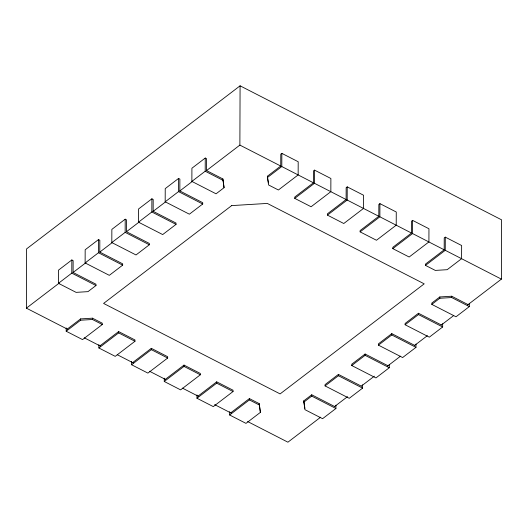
<?xml version="1.0" encoding="UTF-8"?>
<svg xmlns="http://www.w3.org/2000/svg" width="528" height="528" viewBox="0 0 528 528"><rect width="100%" height="100%" fill="white"/><g stroke="black" fill="none" stroke-linecap="round" stroke-linejoin="round"><path stroke-width="0.79" d="M67.419 329.175L26.4 308.154L26.605 248.873L240.082 85.813L501.6 219.846L501.395 279.127L467.339 305.138M58.443 283.325L58.489 270.151L71.834 259.954L73.141 260.627L73.095 272.481L95.984 284.209L95.977 285.529L87.971 291.641L76.098 292.367L58.443 283.325L71.788 273.128L71.834 259.954M67.261 329.096L80.606 318.905L92.479 318.179L102.287 323.202L102.28 324.522L82.533 339.603L66.191 331.228L66.205 327.934M66.191 331.228L80.599 320.219L80.606 318.905M85.127 262.937L85.173 249.764L98.518 239.573L99.825 240.247L99.785 252.1L122.668 263.828L122.661 265.148L109.316 275.339L85.127 262.937L98.472 252.747L98.518 239.573M102.28 324.522L92.473 319.493L92.479 318.179M99.95 345.847L118.628 331.584L134.977 339.959L134.97 341.273L115.223 356.36L98.881 347.978L98.888 344.685M111.811 242.557L111.857 229.383L125.202 219.193L126.509 219.866L126.469 231.719L149.351 243.448L149.345 244.761L136.006 254.958L111.811 242.557L125.156 232.366L125.202 219.193M98.881 347.978L118.628 332.897L118.628 331.584M132.64 362.604L151.318 348.335L167.666 356.71L167.66 358.03L147.913 373.111L131.571 364.736L131.578 361.442M138.501 222.176L138.541 209.002L151.886 198.812L153.193 199.478L153.153 211.339L176.035 223.067L176.029 224.38L162.69 234.571L138.501 222.176L151.84 211.985L151.886 198.812M131.571 364.736L151.318 349.655L151.318 348.335M165.33 379.355L184.008 365.092L200.356 373.468L200.35 374.781L180.602 389.869L164.261 381.487L164.267 378.193M165.185 201.795L165.231 188.621L178.57 178.431L179.876 179.098L179.837 190.951L202.719 202.679L202.712 203.999L189.374 214.19L165.185 201.795L178.523 191.605L178.57 178.431M164.261 381.487L184.008 366.406L184.008 365.092M191.869 181.408L191.915 168.234L205.253 158.044L206.56 158.717L206.521 170.57L222.869 178.946L224.063 187.691L216.058 193.809L191.869 181.408L205.207 171.217L205.253 158.044M198.02 396.112L216.698 381.843L233.046 390.218L233.039 391.538L213.292 406.619L196.951 398.244L196.957 394.951M196.951 398.244L216.691 383.163L216.698 381.843M224.063 187.691L222.869 178.946M230.71 412.863L249.388 398.6L259.195 403.623L260.39 412.368L245.982 423.377L229.64 414.995L229.647 411.701M206.481 170.603L239.877 145.094L240.082 85.813M229.64 414.995L249.381 399.914L249.388 398.6M260.39 412.368L259.195 403.623M267.392 177.547L267.399 176.227L280.738 166.036L280.784 154.183L281.846 153.364L298.195 161.74L298.148 174.913L278.401 190.001L268.594 184.972L267.392 177.547L281.8 166.538L281.846 153.364M294.743 198.376L294.749 197.056L313.427 182.794L313.467 170.933L314.536 170.122L330.884 178.497L330.838 191.671L311.091 206.752L294.743 198.376L314.49 183.295L314.536 170.122M335.927 405.207L335.914 408.5L322.575 418.691L304.92 409.649L303.725 400.904L311.731 394.786L334.613 406.514M303.719 402.217L311.725 396.106L311.731 394.786M362.611 384.826L362.604 388.12L349.259 398.31L325.07 385.915L325.076 384.595L338.415 374.405L361.297 386.133M327.433 215.127L327.439 213.814L346.117 199.544L346.157 187.691L347.226 186.872L363.574 195.248L363.528 208.421L343.781 223.509L327.433 215.127L347.18 200.046L347.226 186.872M325.07 385.915L338.408 375.725L338.415 374.405M389.294 364.445L389.288 367.739L375.943 377.929L351.754 365.534L351.76 364.214L365.099 354.024L387.981 365.752M360.122 231.884L360.129 230.564L378.807 216.302L378.847 204.442L379.916 203.63L396.264 212.005L396.218 225.179L376.471 240.26L360.122 231.884L379.87 216.803L379.916 203.63M351.754 365.534L365.099 355.337L365.099 354.024M415.985 344.065L415.972 347.358L402.626 357.548L378.437 345.147L378.444 343.834L391.783 333.643L414.665 345.371M378.437 345.147L391.783 334.957L391.783 333.643M392.812 248.635L392.819 247.322L411.497 233.053L411.536 221.199L412.606 220.381L428.954 228.756L428.908 241.93L409.16 257.017L392.812 248.635L412.559 233.554L412.606 220.381M442.669 323.684L442.655 326.971L429.31 337.168L405.121 324.766L405.128 323.453L418.473 313.256L441.355 324.984M405.121 324.766L418.466 314.576L418.473 313.256M425.502 265.393L425.509 264.073L444.187 249.81L444.226 237.95L445.295 237.138L461.637 245.513L461.591 258.687L447.183 269.689L435.31 270.415L425.502 265.393L445.249 250.312L445.295 237.138M469.352 303.296L469.339 306.59L456.001 316.78L431.805 304.385L431.812 303.065L439.817 296.954L451.691 296.228L468.039 304.603M431.805 304.385L439.811 298.267L439.817 296.954M469.339 306.59L451.691 297.541L451.691 296.228M26.4 308.154L59.143 283.147M72.89 272.639L85.991 262.634M99.739 252.133L112.187 242.629M126.588 231.627L139.029 222.123M152.783 211.616L165.224 202.112M179.632 191.11L192.073 181.606M320.654 417.173L287.918 442.187L247.625 421.535M334.409 406.672L347.503 396.667M361.258 386.166L374.352 376.16M387.453 366.155L400.547 356.156M414.302 345.649L427.396 335.65M441.151 325.142L453.592 315.638M80.599 320.219L92.473 319.493M439.811 298.267L451.691 297.541M239.877 145.094L280.903 166.122M281.8 166.538L313.863 183.011M314.49 183.295L346.83 199.907M347.18 200.046L379.058 216.427M379.87 216.803L411.292 232.947M412.559 233.554L444.253 249.843M445.249 250.312L501.395 279.127M205.207 171.217L222.862 180.266M178.523 191.605L202.712 203.999M418.466 314.576L442.655 326.971M151.84 211.985L176.029 224.38M391.783 334.957L415.972 347.358M125.156 232.366L149.345 244.761M365.099 355.337L389.288 367.739M98.472 252.747L122.661 265.148M338.408 375.725L362.604 388.12M71.788 273.128L95.977 285.529M311.725 396.106L335.914 408.5M118.628 332.897L134.97 341.273M151.318 349.655L167.66 358.03M184.008 366.406L200.35 374.781M216.691 383.163L233.039 391.538M249.381 399.914L259.189 404.943M84.269 337.814L100.386 346.071M117.236 354.704L133.353 362.967M149.464 371.224L165.581 379.487M182.431 388.12L198.548 396.383M214.665 404.639L231.508 413.279M267.399 176.227L268.475 182.912M303.725 400.904L304.927 408.329M231.673 205.603L103.587 303.435L280.111 393.908L424.208 283.846L267.3 203.425L231.673 205.603"/></g></svg>
